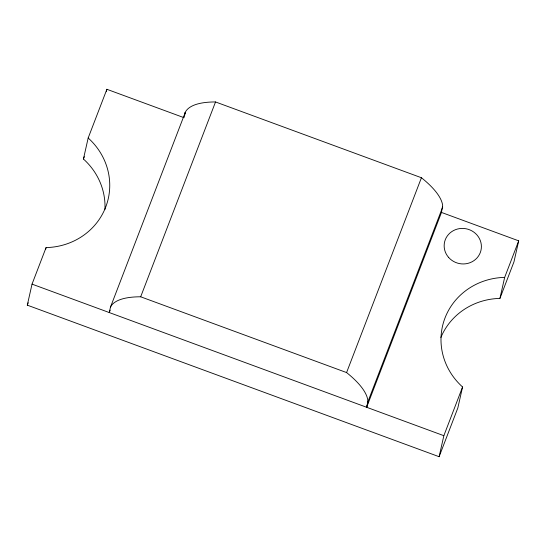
<?xml version="1.0" encoding="UTF-8"?>
<svg xmlns="http://www.w3.org/2000/svg" width="546" height="546" viewBox="0 0 546 546"><rect width="100%" height="100%" fill="white"/><g stroke="black" fill="none" stroke-linecap="round" stroke-linejoin="round"><path stroke-width="0.82" d="M184.159 116.905L184.903 113.077L186.009 111.022A110.046 34.227 21 0 1 215.527 101.952L421.43 177.737A110.046 34.227 21 0 1 442.656 205.473L441.482 212.435L366.632 407.268L367.854 401.863L442.704 207.023M441.482 212.435L518.7 240.847L504.668 277.382A66.912 63.527 12.7 0 0 445.004 317.97A66.912 63.527 12.7 0 0 462.564 386.978L457.828 407.998L439.114 456.709L27.3 305.153L32.037 284.132L46.069 247.597A66.912 63.527 12.7 0 0 105.733 207.009A66.912 63.527 12.7 0 0 88.172 138.001L106.886 89.291L184.104 117.711M45.707 249.215L46.069 247.597M104.934 209.418A66.912 63.527 12.7 0 0 83.436 159.023L88.172 138.001M106.34 91.714L106.886 89.291M184.623 115.39L185.319 112.299L110.469 307.139L109.255 312.544L110.169 310.162M439.114 456.709L443.85 435.688L462.564 386.978M440.881 337.455A66.912 63.527 12.7 0 1 499.931 298.403L504.668 277.382M518.7 240.847L513.963 261.868L499.931 298.403M27.3 305.153L28.215 302.771M83.436 159.023L84.343 156.668M110.469 307.139L111.159 305.862A110.046 34.227 21 0 1 140.677 296.792L215.527 101.952M366.632 407.268L367.888 402.805L367.806 400.314A110.046 34.227 21 0 0 346.58 372.57L421.43 177.737M140.677 296.792L346.58 372.57M32.037 284.132L443.85 435.688M448.512 257.303A18.666 17.725 12.7 0 0 480.275 252.627A18.666 17.725 12.7 0 0 459.527 228.617A18.666 17.725 12.7 0 0 448.512 257.303"/></g></svg>
